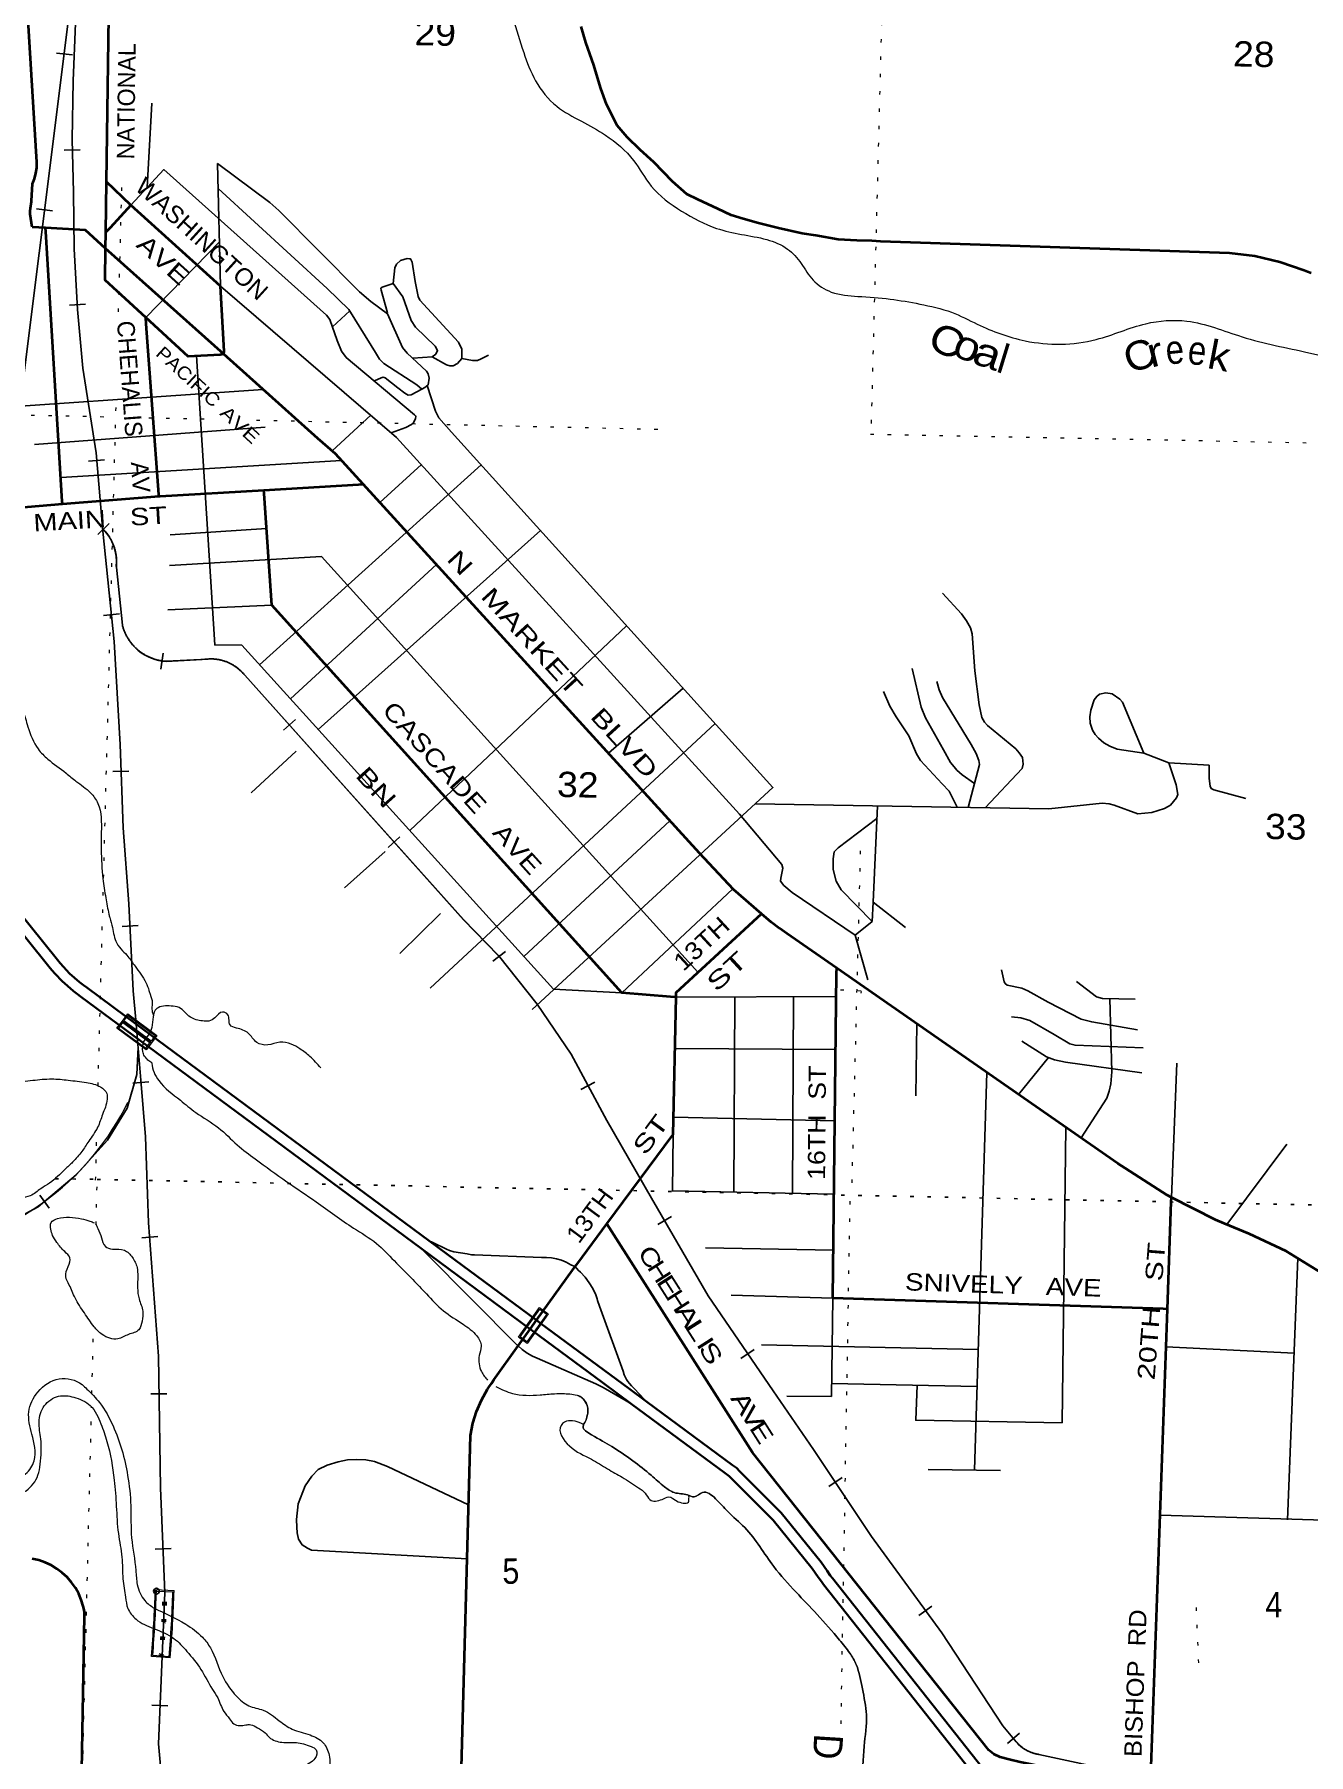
# Model space of a CAD drawing. Header units: feet. Extents: x -518066 to -250644, y -364975 to -177792.
# Drawn here: x -496958 to -488120, y -310586 to -298662 of the extents above; entities that cross this region are included whole.
import ezdxf
from ezdxf.enums import TextEntityAlignment as Align

# ---------------------------------------------------------------- set-up
doc = ezdxf.new("R2010")
doc.units = ezdxf.units.FT
doc.header["$LTSCALE"] = 80
doc.header["$PDMODE"] = 32
doc.header["$PDSIZE"] = 40
doc.linetypes.add('DOTTED', pattern=[1.5, 0.3, -1.2])
doc.linetypes.add('LONG_DASHED', pattern=[7.5, 6, -1.5])
for name, color, linetype, lineweight in [('18', 7, 'Continuous', 35), ('19', 7, 'Continuous', 25), ('26', 7, 'Continuous', 40), ('29', 7, 'Continuous', 25), ('34', 7, 'Continuous', 25), ('39', 7, 'Continuous', 13), ('41', 7, 'Continuous', 13), ('55', 7, 'Continuous', 13), ('6', 7, 'DOTTED', 25), ('63', 7, 'Continuous', 25), ('7', 7, 'DOTTED', 13)]:
    doc.layers.add(name, color=color, linetype=linetype, lineweight=lineweight)
doc.layers.add('27', color=7, linetype='Continuous')

msp = doc.modelspace()

# ---------------------------------------------------------------- linework, layer by layer
at = {"layer": '18'}
msp.add_line((-493518.25, -307636.04), (-494277.01, -307075.17), dxfattribs=at)
for points in [[(-494277.01, -307075.17), (-496167.8, -305677.46), (-496637.35, -305330.36), (-496658.87, -305314.45), (-496687.35, -305292.9), (-496688.39, -305292.11), (-496765.88, -305224.31), (-496813.46, -305172.96), (-496836.4, -305148.2), (-496856.74, -305122.96), (-497441.27, -304397.73), (-497687.38, -304092.38), (-497707.07, -304067.96), (-497731.05, -304042.38), (-497809.99, -303958.22), (-497909.62, -303827.66), (-497995.05, -303687.39), (-498065.36, -303538.97), (-498110.98, -303409), (-498119.15, -303385.74), (-498123.51, -303359), (-498158.22, -303146.19)], [(-494220.16, -307023.64), (-496323.45, -305468.88), (-496593.78, -305269.06), (-496616.12, -305252.55), (-496643.78, -305231.26), (-496713.41, -305170.33), (-496754.87, -305125.59), (-496778.53, -305100.05), (-496798.26, -305075.59), (-497539.89, -304155.95), (-497631.98, -304041.75), (-497652.83, -304015.9), (-497675.61, -303991.75), (-497746.95, -303916.13), (-497842.52, -303792.38), (-497924.63, -303659.32), (-497992.39, -303518.41), (-498035.91, -303396.73), (-498045.43, -303371.73)], [(-493474.69, -307574.7), (-494094.42, -307116.59), (-494220.16, -307023.64)], [(-492818.44, -308153.28), (-493018.38, -308005.49), (-493502.21, -307647.9), (-493525.49, -307630.69)], [(-492708.86, -308140.74), (-492837.86, -308045.39), (-493442.07, -307598.81), (-493474.69, -307574.7)], [(-487117.98, -314927.17), (-491483.92, -309405.72), (-491499.62, -309385.86), (-491520.91, -309355.72), (-491562.53, -309296.8), (-491834.73, -308960.02), (-492115.69, -308678.54), (-492137.99, -308656.2), (-492165.64, -308635.76), (-492818.44, -308153.28)], [(-487060.58, -314878.47), (-491421.92, -309363.06), (-491437.48, -309343.38), (-491458.9, -309313.06), (-491501.59, -309252.61), (-491778.74, -308909.7), (-492065.27, -308622.65), (-492088.93, -308598.94), (-492115.22, -308579.51), (-492708.86, -308140.74)]]:
    msp.add_lwpolyline(points, dxfattribs=at)
at = {"layer": '19'}
for points in [[(-493206.53, -307203.37), (-493231.53, -307193.54), (-493236.87, -307189.88), (-493268.22, -307172.92), (-493301.17, -307159.34), (-493335.36, -307149.26), (-493370.41, -307142.82), (-493405.95, -307140.08), (-493441.57, -307141.07), (-493905.48, -307121.61), (-493925.28, -307120.78), (-493955.48, -307115.64), (-494049.59, -307099.65), (-494079.3, -307091.87), (-494099.59, -307083.08), (-494194.59, -307036.25), (-494220.16, -307023.64)], [(-493601.99, -307752.89), (-493606.31, -307749.03), (-494242.08, -307110.27), (-494277.01, -307075.17)], [(-492708.86, -308140.74), (-492727.58, -308121.2), (-492795.51, -308050.29), (-492815.38, -308029.95), (-492830.43, -308014.14), (-492841.57, -308000.29), (-492841.76, -308000.06), (-492851.57, -307984.88), (-492855.62, -307976.87), (-492866.02, -307952.2), (-492875.15, -307926.87), (-493037.33, -307476.61), (-493051.35, -307437.71), (-493054.87, -307426.61), (-493064.54, -307398.58), (-493084.6, -307355.64), (-493109.03, -307315.03), (-493137.58, -307277.19), (-493169.92, -307242.55), (-493186.25, -307228.37), (-493206.53, -307203.37)], [(-492818.44, -308153.28), (-492852.96, -308133.38), (-493013.19, -308041.04), (-493021.25, -308035.84), (-493063.19, -308015.75), (-493469.69, -307838.43), (-493503.52, -307823.23), (-493540.31, -307802.13), (-493574.7, -307777.31), (-493601.99, -307752.89)]]:
    msp.add_lwpolyline(points, dxfattribs=at)
at = {"layer": '26'}
for p, q in [((-496461.95, -300033.43), (-496457.16, -299683.47)), ((-496287.48, -299845.15), (-496457.16, -299683.47)), ((-496880.51, -300003.46), (-496973.13, -299998.11)), ((-496463.48, -300145.16), (-496461.95, -300033.43)), ((-495643.25, -300879.09), (-496463.48, -300145.16)), ((-496763.29, -301916.79), (-496092.74, -301863.57)), ((-493601.99, -307752.89), (-493518.25, -307636.04)), ((-493518.25, -307636.04), (-493474.69, -307574.7))]:
    msp.add_line(p, q, dxfattribs=at)
for points in [[(-496973.13, -299998.11), (-496986.03, -299908.83), (-496986.93, -299885.92), (-496985.58, -299865.44), (-496978.26, -299820.17), (-496977.97, -299815.44), (-496970.64, -299697.85), (-496957.03, -299661.84), (-496947.21, -299624.46), (-496941.35, -299586.25), (-496939.52, -299547.65), (-497078.22, -297273.64), (-497080.67, -297257.63), (-497083.56, -297220.15), (-497082.52, -297182.57), (-497077.55, -297145.31), (-497068.72, -297108.77), (-497056.12, -297073.36), (-497039.88, -297039.45), (-497035.56, -297032.43), (-497021, -297008.75)], [(-496457.16, -299683.47), (-496436.98, -298206.58), (-496260.27, -297593.05)], [(-488103.41, -300317.29), (-488128.58, -300306.71), (-488150.41, -300297.53), (-488318.64, -300239.79), (-488491.98, -300199.94), (-488668.53, -300178.44), (-491090.4, -300096.63), (-491150.53, -300093.34), (-491252.8, -300091.16), (-491383.02, -300082.35), (-491536.95, -300054.93), (-491632.96, -300040.81), (-491796.76, -300005.14), (-491936.48, -299969.98), (-492042.19, -299939.56), (-492123.93, -299913.69), (-492217.37, -299871.46), (-492356.49, -299806.14), (-492431.96, -299768.33), (-492532.53, -299681.7), (-492662.24, -299548.18), (-492756.79, -299461.68), (-492847.29, -299373.26), (-492915.89, -299293.35), (-492989.14, -299144.94), (-493029.1, -299037.48), (-493046.04, -298982.81), (-493077.98, -298875.52), (-493132.97, -298717.45), (-493164.83, -298606.13)], [(-495643.25, -300879.09), (-495640.55, -300857.71), (-495666.87, -300407.51), (-496287.48, -299845.15), (-496432.49, -300001.64), (-496461.95, -300033.43)], [(-496763.29, -301916.79), (-496764.32, -301900.01), (-496878.98, -300028.51), (-496880.51, -300003.46)], [(-496463.48, -300145.16), (-496603.97, -300019.45), (-496880.51, -300003.46)], [(-496184.53, -300623.77), (-496466.48, -300364.34), (-496463.48, -300145.16)], [(-496092.74, -301863.57), (-496093.6, -301851.93), (-496181.34, -300666.92), (-496184.53, -300623.77)], [(-495643.25, -300879.09), (-495669.36, -300883.81), (-495891.35, -300893.54), (-496184.53, -300623.77)], [(-494677.71, -301779.59), (-494869.77, -301569.03), (-494992, -301461.83), (-495643.25, -300879.09)], [(-495366.33, -301820.39), (-494709.48, -301781.47), (-494677.71, -301779.59)], [(-491914.45, -304757.53), (-492109.52, -304588.61), (-492345.71, -304336.3), (-494677.71, -301779.59)], [(-496092.74, -301863.57), (-496085.46, -301862.99), (-495366.33, -301820.39)], [(-492506.4, -305335.36), (-492545.35, -305332.37), (-492882.91, -305306.45), (-495310.25, -302617.7), (-495364.6, -301844.96), (-495366.33, -301820.39)], [(-497862.97, -302070.77), (-497837.97, -302064.55), (-497626.14, -302013.05), (-497438.97, -301981.33), (-497054.77, -301942.44), (-497029.77, -301937.95), (-497004.77, -301935.97), (-496763.29, -301916.79)], [(-492506.4, -305335.36), (-492505.67, -305302.41), (-491941.92, -304782.84), (-491914.45, -304757.53)], [(-491392.96, -305134.41), (-491739.83, -304893.69), (-491787.56, -304860.57), (-491789.83, -304858.86), (-491848.26, -304814.85), (-491914.45, -304757.53)], [(-489099.09, -307497.16), (-489128.48, -307496.2), (-491419.03, -307421.51), (-491393.36, -305170.09), (-491392.96, -305134.41)], [(-489071.71, -306723.94), (-489101.85, -306708.71), (-489393.43, -306520.8), (-489418.63, -306504.56), (-489443.43, -306487.35), (-491392.96, -305134.41)], [(-492986.81, -306907.01), (-492527.58, -306287.57), (-492506.4, -305335.36)], [(-489099.09, -307497.16), (-489072.79, -306754.33), (-489071.71, -306723.94)], [(-487808.64, -307413.98), (-488034.42, -307242.96), (-488276.83, -307096.49), (-488533.23, -306976.15), (-488706.31, -306904.07), (-488765.68, -306878.52), (-489071.71, -306723.94)], [(-493206.53, -307203.37), (-493188, -307178.37), (-492986.81, -306907.01)], [(-489217.35, -310820.38), (-489243.04, -310815.17), (-490121.16, -310637.13), (-490196.87, -310619.13), (-490258.61, -310603.5), (-490302.15, -310582.31), (-490337.52, -310555.3), (-491978.05, -308491.47), (-492970.95, -306931.92), (-492986.81, -306907.01)], [(-493474.69, -307574.7), (-493224.39, -307228.37), (-493206.53, -307203.37)], [(-489217.35, -310820.38), (-489217.35, -310760.47), (-489212.88, -310717.87), (-489212.26, -310692.87), (-489211.37, -310667.87), (-489099.09, -307497.16)], [(-494030.32, -311955.91), (-493933.9, -308373.65), (-493917.1, -308289.36), (-493891.58, -308207.29), (-493857.62, -308128.33), (-493815.6, -308053.36), (-493805.04, -308037.69), (-493788.29, -308012.85), (-493770.26, -307987.69), (-493601.99, -307752.89)], [(-496637.58, -311228.61), (-496611.1, -309622.94), (-496610.66, -309595.85), (-496615.33, -309572.94), (-496618.49, -309557.48), (-496632.11, -309513.12), (-496650.29, -309470.43), (-496672.84, -309429.87), (-496699.5, -309391.89), (-496729.98, -309356.9), (-496763.96, -309325.3), (-496801.05, -309297.42), (-496840.85, -309273.56), (-496882.93, -309254), (-496926.83, -309238.95), (-496972.05, -309228.56)]]:
    msp.add_lwpolyline(points, dxfattribs=at)
at = {"layer": '29'}
for p, q in [((-496143.72, -299139.26), (-496174.28, -299722.55)), ((-496184.53, -300623.77), (-495674.06, -300098.54)), ((-494890.96, -300688.66), (-494769.94, -300578.12)), ((-494624.84, -301301.45), (-494892.46, -301549.13)), ((-496956.65, -301503.54), (-495357.23, -301384.22)), ((-496774.5, -301733.89), (-494827.71, -301615.14)), ((-493859.78, -301645.8), (-495395.15, -303031.47)), ((-494273.58, -301644.12), (-494562.31, -301906.11)), ((-496016.67, -302129.71), (-495347.53, -302087.68)), ((-494988.54, -303480.26), (-493447.49, -302101.05)), ((-495181.46, -303267.33), (-494169.39, -302336.89)), ((-496033.14, -302650.54), (-495310.25, -302617.7)), ((-492850.46, -302760.3), (-494354.58, -304180)), ((-492976.9, -303644.28), (-492458.47, -303193.13)), ((-494212.61, -305273.91), (-492236.13, -303438.64)), ((-495453.65, -303918.01), (-495141.64, -303630.13)), ((-493563.73, -305052.89), (-492550.03, -304112.29)), ((-494524.97, -304325.95), (-494805.84, -304577.19)), ((-492882.91, -305306.45), (-492113.38, -304585.27)), ((-494423.57, -305032.13), (-494139.82, -304756.19)), ((-491141.05, -304677.35), (-490915.21, -304853.55)), ((-491264.3, -304905.6), (-491176.38, -305214.24)), ((-492506.4, -305335.36), (-491395.19, -305330.89)), ((-492098.65, -305333.72), (-492107.15, -306687.09)), ((-491700.68, -306695.16), (-491692.37, -305332.09)), ((-490838.13, -305519.45), (-490844.9, -306018.35)), ((-491399.38, -305698.37), (-492514.3, -305690.65)), ((-490131.46, -306009.87), (-489923.28, -305753.77)), ((-489033.13, -305792.36), (-489071.71, -306723.94)), ((-490351.26, -305857.33), (-490437.25, -308613.82)), ((-492524.93, -306168.24), (-491405.01, -306192.05)), ((-488270.56, -306355.13), (-488688.35, -306911.55)), ((-491415.24, -307088.81), (-492302.31, -307073.04)), ((-488195.92, -307145.38), (-488265.81, -308958.49)), ((-491914.71, -307744.43), (-490411.2, -307778.53)), ((-489108.38, -307759.39), (-488221.28, -307803.31)), ((-490419.15, -308033.6), (-491428.25, -308013.35)), ((-490757.87, -308608.64), (-490257.42, -308616.72)), ((-489149.67, -308925.48), (-486277.22, -309015.83))]:
    msp.add_line(p, q, dxfattribs=at)
for points in [[(-496287.48, -299845.15), (-496059.85, -299598.62), (-494932.24, -300607.38), (-494909.23, -300638.51), (-494856.53, -300783.19), (-494827.28, -300857.87), (-494794.05, -300900.55), (-494320.9, -301298.29), (-494311.21, -301307.68), (-494313.42, -301327.62), (-494329.7, -301356.48), (-494342.22, -301365.29), (-494382.16, -301386), (-494482.77, -301422.97)], [(-495666.87, -300407.51), (-495686.65, -299557.23), (-495324.11, -299826.66), (-495261.39, -299882.94), (-494703.78, -300445.31), (-494623.51, -300512.22), (-494507.64, -300598.46), (-494404.23, -300831.28), (-494373.18, -300871.48), (-494238.71, -300995.73), (-494227.04, -301015.19), (-494220.4, -301043.99), (-494225.98, -301090.37), (-494249.19, -301110.47), (-494270.43, -301119.99), (-494306.09, -301091.41), (-494534.91, -300942.07), (-494563.96, -300913.39), (-494592.5, -300866.74), (-494621.29, -300817.99), (-494775.54, -300569.08), (-494927.73, -300422.49), (-495682.63, -299730.09)], [(-494468.74, -300387.85), (-494457.39, -300279.56), (-494446.92, -300255.44), (-494417.52, -300228.6), (-494373.22, -300215.3), (-494356.29, -300216.33), (-494348.86, -300217.52), (-494337.79, -300239.68), (-494316.38, -300373.62), (-494295.7, -300478.98), (-494284.12, -300504.68), (-494015.75, -300795.4), (-493992.26, -300844.58), (-493993.25, -300908.25), (-494023.27, -300942.07), (-494052.02, -300959.8), (-494076.43, -300959.8), (-494098.58, -300953.15), (-494199.34, -300897.71)], [(-495666.87, -300407.51), (-494445.17, -301455.59), (-492067.86, -304067.63), (-491774.24, -304414.94), (-491766.3, -304440.73), (-491781.55, -304511.35), (-491781.81, -304531.58), (-491759.66, -304560.38), (-491700.81, -304610.83), (-491264.3, -304905.6)], [(-494509.56, -300592.41), (-494552.63, -300434.66), (-494554.85, -300421.37), (-494545.17, -300413.06), (-494468.74, -300387.85), (-494401.93, -300481.14), (-494344.43, -300645.16), (-494314.68, -300691.26), (-494178.31, -300822.42), (-494160.71, -300853.95), (-494173.88, -300877.81), (-494199.34, -300897.71), (-494333.36, -300906.62)], [(-495833.15, -300890.99), (-495706.06, -302893.73), (-495517.88, -302896.01), (-493357.73, -305280.26), (-492882.91, -305306.45)], [(-493993.25, -300908.25), (-493917.93, -300922.04), (-493883.73, -300922.13), (-493859.37, -300911.05), (-493808.72, -300884.35)], [(-494599.79, -301063.85), (-494552.63, -301041.78), (-494539.34, -301037.35), (-494523.84, -301041.78), (-494437.46, -301112.68), (-494388.73, -301148.14), (-494364.36, -301161.43), (-494344.43, -301159.21), (-494270.43, -301119.99)], [(-498140.76, -301272.22), (-497728.79, -301285.51), (-495370.53, -301123.12)], [(-494232.76, -301096.25), (-494176.41, -301273.91), (-494151.74, -301318.75), (-494064.26, -301420.01), (-491835.08, -303881.48), (-493505.81, -305421.19)], [(-496021.1, -302342.42), (-494966.94, -302281.52), (-492357, -305161.73)], [(-490362.9, -304021.98), (-490107.35, -303749.42), (-490100.94, -303719.58), (-490105.14, -303674.08), (-490127.29, -303640.85), (-490151.57, -303614.43), (-490347.61, -303453.24), (-490368.71, -303428.14), (-490386.43, -303397.12), (-490405.73, -303309.81), (-490434.58, -303074.26), (-490452.88, -302816.59), (-490464.58, -302776.37), (-490492.75, -302725.74), (-490527.33, -302679.12), (-490659.52, -302534.78)], [(-490868.83, -303056.93), (-490807.26, -303326.21), (-490777.37, -303399.78), (-490652.22, -303620.42), (-490603.49, -303709.54), (-490577.75, -303739.93), (-490559.19, -303762.71), (-490523.75, -303793.74), (-490437.35, -303853.91)], [(-491069.23, -303217.33), (-491024.32, -303317.35), (-490981.48, -303391.28), (-490893.19, -303525.03), (-490840.48, -303649.71), (-490811.4, -303694.88), (-490661.44, -303857.52), (-490614.04, -303906.34), (-490556.68, -304018.75)], [(-490480.2, -304020.02), (-490403.31, -303721.94), (-490406.36, -303694.03), (-490426.3, -303647.5), (-490461.51, -303584.54), (-490659.32, -303258.49), (-490683.22, -303204.35), (-490697.86, -303147.45)], [(-488809.59, -303727.2), (-489089.69, -303711.74), (-489262.96, -303643.3)], [(-491958.67, -303995.38), (-489922.93, -304029.31), (-489551.42, -303990.94), (-489503.98, -303994.18), (-489469.47, -304004.24), (-489305.57, -304064.06), (-489208.12, -304055.2), (-489120, -304026.99), (-489077.44, -304004.24), (-489057.5, -303979.86), (-489035.35, -303953.28), (-489026.6, -303931.62), (-489037.68, -303863.14), (-489089.69, -303711.74)], [(-488556.42, -303957.43), (-488777.87, -303898.46), (-488796.15, -303889.02), (-488802.79, -303873.51), (-488808.84, -303819.68), (-488809.59, -303727.2)], [(-491264.3, -304905.6), (-491146.89, -304810.53), (-491141.08, -304677.93), (-491110.91, -304009.51)], [(-491114.81, -304095.96), (-491382.25, -304301.09), (-491409.71, -304327.73), (-491418.57, -304376.48), (-491418.33, -304451.42), (-491396.42, -304531.58), (-491362.15, -304590.81), (-491146.89, -304810.53)], [(-490250.43, -305147.07), (-490231.4, -305229.54), (-490224.75, -305240.62), (-490209.81, -305252.1), (-490107.98, -305273.43), (-490067.5, -305291.58), (-489927.09, -305370.11), (-489698.42, -305487.47), (-489624.52, -305506.51), (-489307, -305562.58)], [(-489728.91, -305225.76), (-489592.2, -305331.96), (-489549.21, -305344.76), (-489322.13, -305349.3)], [(-489697.49, -306311.03), (-489519.63, -306034.42), (-489502.7, -305987.33), (-489491.62, -305936.36), (-489485.12, -305851.91), (-489499.17, -305345.76)], [(-489268.62, -305685.67), (-489739.69, -305668.26), (-489776.84, -305659.4), (-489884.07, -305593.77), (-490052.95, -305497.24), (-490116.22, -305477.7), (-490180.75, -305471.57)], [(-490108.94, -305639.29), (-489938.22, -305747.91), (-489881.44, -305770.18), (-489806.58, -305785.69), (-489277, -305860.46)], [(-491416.35, -306700.8), (-492532.66, -306678.64), (-492527.58, -306287.57)], [(-489804.62, -306236.69), (-489830.49, -308285.08), (-490845.36, -308267.84), (-490835.97, -308025.24)], [(-491739.73, -308101.17), (-491429.65, -308103.38), (-491419.03, -307421.51), (-492125.12, -307400.99)], [(-493956.91, -309228.37), (-495036.26, -309167.87), (-495063.18, -309154.77), (-495099.43, -309132.59), (-495125.2, -309092.73), (-495134.86, -309048.01), (-495136.27, -309008.53), (-495138.49, -308955.35), (-495128.02, -308847.13), (-495078.68, -308722.7), (-495034.39, -308656.23), (-494988.65, -308609.6), (-494928.07, -308578.68), (-494850.55, -308556.52), (-494786.32, -308543.22), (-494721.41, -308540.47), (-494657.86, -308543.22), (-494598.05, -308554.3), (-494507.83, -308589.29), (-493946.85, -308854.62)]]:
    msp.add_lwpolyline(points, dxfattribs=at)
msp.add_lwpolyline([(-489262.96, -303643.3), (-489411.89, -303290.77), (-489430.09, -303269.37), (-489482.76, -303233.16), (-489527.06, -303226.51), (-489569.79, -303235.51), (-489589.08, -303250.88), (-489606.8, -303275.26), (-489631.34, -303345.33), (-489637.8, -303392.69), (-489635.59, -303437.01), (-489620.08, -303483.54), (-489601.6, -303514.56), (-489578, -303541.15), (-489540.35, -303572.17), (-489498.27, -303596.54), (-489448.81, -303616.92)], close=True, dxfattribs=at)
at = {"layer": '34', "lineweight": 13}
for p, q in [((-497388.52, -303879.71), (-496690.95, -298329.74)), ((-496390.45, -302345.86), (-496348.24, -302756.54)), ((-496044.37, -303008.4), (-495751.15, -302992.52)), ((-495987.9, -309449.58), (-496118.81, -309444.54)), ((-496111.17, -309452.84), (-495996.78, -309457.24)), ((-496023, -309907.36), (-496137.1, -309898.09)), ((-496015.07, -309916.04), (-496145.64, -309905.43))]:
    msp.add_line(p, q, dxfattribs=at)
at = {"layer": '34'}
for p, q in [((-496693.86, -298804.53), (-496804.02, -298790.68)), ((-496750.08, -299463.49), (-496639.29, -299460.86)), ((-496832.37, -299885.52), (-496942.53, -299871.67)), ((-496714.62, -300538.8), (-496603.96, -300532.6)), ((-496582.19, -301619.53), (-496471.77, -301609.95)), ((-496518.53, -302129.46), (-496437.96, -302053.07)), ((-496477.21, -302689.6), (-496366.97, -302678.22)), ((-496081.22, -303061.08), (-496065.12, -302951.24)), ((-495229.99, -303485.02), (-495147.28, -303410.96)), ((-496412.48, -303771.69), (-496301.73, -303767.77)), ((-494504.98, -304298.67), (-494422.27, -304224.61)), ((-496348.9, -304844.77), (-496238.21, -304839.29)), ((-493777.15, -305086.78), (-493690.2, -305017.75)), ((-496274.14, -305931.42), (-496163.65, -305922.93)), ((-493168.77, -305976.14), (-493071.02, -305923.53)), ((-492634.58, -306912.27), (-492538.57, -306856.56)), ((-496213.01, -307003.65), (-496102.5, -306995.33)), ((-492056.94, -307840.32), (-491965.34, -307777.59)), ((-496149.74, -308086.02), (-496038.93, -308084.35)), ((-491448.13, -308726.86), (-491355.79, -308665.24)), ((-496120.22, -309161.21), (-496009.5, -309156.74)), ((-490823, -309621.93), (-490733.22, -309556.62)), ((-496142.71, -310243.71), (-496031.98, -310248.27)), ((-490209.5, -310509.35), (-490124.18, -310438.32))]:
    msp.add_line(p, q, dxfattribs=at)
for points in [[(-496455.59, -297390.13), (-496525.66, -297683.91), (-496617.05, -298136.54), (-496669.07, -298527.59), (-496688.3, -298983.75), (-496694.48, -299389.91), (-496685.83, -299756.18), (-496681.71, -300148.49), (-496658.11, -300569.37), (-496622.15, -300974.39), (-496529.67, -301561.71), (-496482.47, -302105.86), (-496403.6, -302869.91), (-496361.81, -303582.89), (-496341.38, -304160.62), (-496301.88, -304688.46), (-496271.94, -305292.53), (-496254.48, -305493.59)], [(-497517.09, -304340.67), (-497459.22, -304170.01), (-497446.84, -304126.4), (-497435.03, -304082.94), (-497424.27, -304039.03), (-497414.26, -303995.06), (-497404.75, -303950.87), (-497396.19, -303906.78), (-497389.09, -303866.33), (-497388.52, -303870.86), (-496692.06, -298329.61)], [(-496479.53, -302090.96), (-496475.52, -302095.17), (-496471.63, -302099.47), (-496467.83, -302103.83), (-496464.03, -302108.27), (-496460.35, -302112.78), (-496456.79, -302117.31), (-496453.24, -302121.92), (-496449.8, -302126.62), (-496446.46, -302131.34), (-496443.18, -302136.16), (-496440.01, -302141.01), (-496436.89, -302145.9), (-496433.86, -302150.88), (-496430.95, -302155.89), (-496428.12, -302160.95), (-496425.35, -302166.05), (-496422.68, -302171.24), (-496420.11, -302176.42), (-496417.63, -302181.7), (-496415.24, -302186.97), (-496412.94, -302192.31), (-496410.74, -302197.68), (-496408.64, -302203.08), (-496406.62, -302208.52), (-496404.71, -302214.02), (-496402.87, -302219.54), (-496401.16, -302225.09), (-496399.5, -302230.65), (-496398, -302236.26), (-496396.56, -302241.89), (-496395.22, -302247.52), (-496393.98, -302253.18), (-496392.84, -302258.89), (-496391.81, -302264.63), (-496390.85, -302270.34), (-496390.02, -302276.1), (-496389.3, -302281.85), (-496388.65, -302287.63), (-496388.11, -302293.39), (-496387.69, -302299.21), (-496387.35, -302305), (-496387.14, -302310.79), (-496386.96, -302316.59), (-496386.96, -302322.43), (-496387.03, -302328.22), (-496387.2, -302334), (-496387.46, -302339.84), (-496387.86, -302345.6), (-496388.5, -302354.08), (-496347.15, -302756.35), (-496345.7, -302761.94), (-496344.12, -302767.51), (-496342.42, -302773.09), (-496340.66, -302778.67), (-496338.77, -302784.18), (-496336.8, -302789.64), (-496334.76, -302795.12), (-496332.58, -302800.52), (-496330.33, -302805.88), (-496327.97, -302811.24), (-496325.52, -302816.51), (-496323.02, -302821.77), (-496320.38, -302826.98), (-496317.67, -302832.12), (-496314.85, -302837.23), (-496311.98, -302842.28), (-496308.98, -302847.31), (-496305.93, -302852.26), (-496302.75, -302857.17), (-496299.53, -302862), (-496296.2, -302866.8), (-496292.8, -302871.52), (-496289.31, -302876.18), (-496285.76, -302880.78), (-496282.09, -302885.33), (-496278.37, -302889.83), (-496274.56, -302894.25), (-496270.68, -302898.59), (-496266.72, -302902.86), (-496262.68, -302907.08), (-496258.6, -302911.19), (-496254.43, -302915.28), (-496250.18, -302919.25), (-496245.84, -302923.19), (-496241.48, -302927.04), (-496237.02, -302930.79), (-496232.5, -302934.47), (-496227.92, -302938.1), (-496223.32, -302941.61), (-496218.57, -302945.06), (-496213.82, -302948.43), (-496209, -302951.69), (-496204.16, -302954.9), (-496199.2, -302958.01), (-496194.22, -302961.02), (-496189.2, -302963.96), (-496184.11, -302966.83), (-496178.96, -302969.56), (-496173.81, -302972.24), (-496168.57, -302974.8)], [(-496168.57, -302974.8), (-496163.28, -302977.32), (-496157.99, -302979.68), (-496152.62, -302981.97), (-496147.23, -302984.2), (-496141.8, -302986.32), (-496136.33, -302988.31), (-496130.81, -302990.25), (-496125.29, -302992.09), (-496119.71, -302993.8), (-496114.13, -302995.42), (-496108.5, -302996.94), (-496102.86, -302998.41), (-496097.19, -302999.72), (-496091.5, -303000.96), (-496085.77, -303002.09), (-496080.02, -303003.14), (-496074.28, -303004.07), (-496068.52, -303004.92), (-496062.75, -303005.65), (-496056.95, -303006.27), (-496051.15, -303006.8), (-496045.31, -303007.25), (-496044.38, -303007.3), (-495802.63, -302994.21), (-495747.93, -302991.08), (-495742.64, -302990.89), (-495737.37, -302990.79), (-495732.05, -302990.77), (-495726.76, -302990.86), (-495721.48, -302991.04), (-495716.18, -302991.28), (-495710.9, -302991.64), (-495705.64, -302992.09), (-495700.35, -302992.63), (-495695.11, -302993.28), (-495689.88, -302993.97), (-495684.61, -302994.8), (-495679.42, -302995.72), (-495674.22, -302996.72), (-495669.05, -302997.79), (-495663.87, -302998.98), (-495658.74, -303000.23), (-495653.61, -303001.61), (-495648.54, -303003.05), (-495643.45, -303004.59), (-495638.43, -303006.21), (-495633.42, -303007.92), (-495628.45, -303009.71), (-495623.49, -303011.6), (-495618.57, -303013.57), (-495613.7, -303015.63), (-495608.85, -303017.77), (-495604.05, -303020.02), (-495599.29, -303022.32), (-495594.58, -303024.69), (-495589.89, -303027.16), (-495585.26, -303029.72), (-495580.65, -303032.38), (-495576.1, -303035.07), (-495571.61, -303037.88), (-495567.17, -303040.76), (-495562.77, -303043.7), (-495558.44, -303046.72), (-495554.14, -303049.85), (-495549.89, -303053.01), (-495545.73, -303056.27), (-495541.61, -303059.57), (-495537.52, -303062.98), (-495533.54, -303066.44), (-495529.61, -303069.96), (-495525.69, -303073.57), (-495521.91, -303077.25), (-495518.15, -303080.96), (-495514.47, -303084.76), (-495510.82, -303088.64), (-495507.28, -303092.55), (-495503.81, -303096.55), (-495500.4, -303100.58), (-495497.78, -303103.79), (-493981.25, -304797.53), (-493739.49, -305046.09), (-493471.4, -305383.76), (-493235.61, -305730.81), (-492988.09, -306190.71), (-492677.98, -306728.32), (-492284.46, -307406.49), (-491834.35, -308063.72), (-491553.68, -308469.99), (-491150.63, -309073.94), (-490664.62, -309742.04), (-490240.33, -310386.67), (-490148.34, -310497.18), (-490145.33, -310500.63), (-490142.24, -310503.98), (-490139.1, -310507.3), (-490135.91, -310510.6), (-490132.64, -310513.8), (-490129.34, -310516.94), (-490125.98, -310520.06), (-490122.56, -310523.09)], [(-496254.02, -305495.43), (-496218.22, -305911.19), (-496188.04, -306304.08), (-496165.96, -306899.94), (-496096.35, -307824.69), (-496082.65, -308736.18), (-496053.21, -309464.97), (-496096.41, -310511.96), (-496043.99, -311094.28), (-495988.68, -311533.85), (-495866.29, -312029.18), (-495773.62, -312407.31), (-495764.61, -312457.73), (-495604.99, -312895.47), (-495327.07, -313536.95), (-495037.99, -314220.88), (-494761.7, -314743.64), (-494539.3, -315152.61), (-494447.93, -315288.77)], [(-490122.56, -310523.09), (-490119.1, -310526.06), (-490115.56, -310528.98), (-490112, -310531.83), (-490108.39, -310534.64), (-490104.71, -310537.37), (-490101, -310540.02), (-490097.23, -310542.61), (-490093.43, -310545.15), (-490089.56, -310547.62), (-490085.68, -310550.02), (-490081.73, -310552.35), (-490077.77, -310554.61), (-490073.76, -310556.81), (-490069.7, -310558.92), (-490065.62, -310560.96), (-490061.51, -310562.94), (-490057.34, -310564.85), (-490053.14, -310566.7), (-490048.91, -310568.45), (-490044.68, -310570.15), (-490040.39, -310571.73), (-490036.07, -310573.28), (-490031.76, -310574.74), (-490027.4, -310576.14), (-490023.02, -310577.44), (-490018.6, -310578.67), (-490014.2, -310579.84), (-490009.74, -310580.9), (-490005.26, -310581.89), (-490000.79, -310582.84), (-489996.32, -310583.68), (-489991.78, -310584.43), (-489990.26, -310584.68), (-487072.08, -311210.11)]]:
    msp.add_lwpolyline(points, dxfattribs=at)
at = {"layer": '34', "lineweight": 13}
for points in [[(-496670.16, -298527.49), (-496689.39, -298983.71), (-496695.59, -299389.91), (-496686.93, -299756.19), (-496682.81, -300148.52), (-496659.21, -300569.44), (-496623.24, -300974.52), (-496530.77, -301561.84), (-496483.57, -302105.96), (-496404.7, -302869.99), (-496362.91, -303582.94), (-496342.48, -304160.67), (-496302.97, -304688.52), (-496273.03, -305292.61), (-496219.31, -305911.27), (-496189.13, -306304.14), (-496167.05, -306900), (-496097.45, -307824.73), (-496083.74, -308736.2), (-496054.32, -309464.96), (-496097.52, -310511.98), (-496045.08, -311094.39)], [(-495498.62, -303104.5), (-493982.05, -304798.28), (-493740.31, -305046.81), (-493472.29, -305384.42), (-493236.55, -305731.38), (-492989.05, -306191.24), (-492678.93, -306728.87), (-492285.39, -307407.07), (-491835.25, -308064.34), (-491554.59, -308470.6), (-491151.53, -309074.57), (-490665.52, -309742.66), (-490241.22, -310387.32), (-490149.18, -310497.89)]]:
    msp.add_lwpolyline(points, dxfattribs=at)
for centre, radius, start, end in [((-496719.67, -302321.24), 331.62, 355.18055, 43.80065), ((-496023.53, -302674.02), 335.02, 194.25856, 266.43434), ((-495733.97, -303294.08), 302.22, 38.85204, 93.63744), ((-497996.78, -305231.35), 1882.14, 281.70378, 333.78183), ((-504167.87, -309206.97), 8052.45, 355.02936, 358.30634), ((-504167.87, -309206.97), 8060.45, 355.08129, 358.25205), ((-504167.87, -309206.96), 8174.92, 355.08507, 358.24561), ((-504167.87, -309206.96), 8182.92, 355.02931, 358.30629), ((-489950.19, -310325.74), 263.12, 220.86485, 261.19577)]:
    msp.add_arc(centre, radius, start, end, dxfattribs=at)
at = {"layer": '34', "linetype": 'DOTTED', "lineweight": 100}
msp.add_arc((-504167.87, -309206.97), 8119.92, 355.02934, 358.30631, dxfattribs=at)
at = {"layer": '34'}
msp.add_point((-496111.17, -309452.84), dxfattribs=at)
at = {"layer": '39'}
for points in [[(-493811.76, -297860.98), (-493834.72, -298000.46), (-493792.96, -298118.03), (-493711.09, -298236.44), (-493695.15, -298341.39), (-493639.13, -298547.75), (-493563.71, -298786.73), (-493481.42, -298983.6), (-493334.51, -299159.72), (-493164.07, -299263.93), (-492997.49, -299360.01), (-492802.41, -299535.15), (-492679.61, -299712.77), (-492468.45, -299886.23), (-492226.1, -300006.05), (-492054.41, -300047.93), (-491878.59, -300083.86), (-491733.46, -300149.31), (-491639.2, -300249.89), (-491557.25, -300364.28), (-491430.53, -300447.44), (-491246.56, -300477.51), (-491022.25, -300496.37), (-490816.3, -300530.93), (-490596.78, -300587.92), (-490417.87, -300670.17), (-490085.17, -300785.9), (-489593.46, -300776.26), (-489248.18, -300666.95), (-488964.94, -300648.86), (-488581.95, -300757.6), (-488118.73, -300868.06), (-487867.12, -300925.73), (-487754.18, -300949.23)], [(-497201.21, -302862.6), (-497171.5, -302891.89), (-497128.89, -302967.23), (-497114.14, -303031.91), (-497078.27, -303143.3), (-497076.83, -303171.49), (-497070.35, -303248.07), (-497038.25, -303347.31), (-497002.43, -303460.72), (-496931.31, -303615.1), (-496864.51, -303684.92), (-496738.08, -303782.15), (-496668.99, -303837.93), (-496568.3, -303918.52), (-496517.62, -303992.01), (-496493.56, -304191.66), (-496493.99, -304312.34), (-496482, -304513.74), (-496462.62, -304646.91), (-496440.84, -304760.02), (-496435.3, -304784.27), (-496416.63, -304853.06), (-496386.69, -304960.3), (-496345.64, -305013.48), (-496308.35, -305054.5), (-496259.52, -305119.91), (-496183.58, -305234.16), (-496162.62, -305288.92), (-496155.13, -305315.23), (-496140.26, -305373.87), (-496140.34, -305377.9), (-496141.39, -305430.17), (-496130.25, -305465.02)], [(-494971.76, -305825.18), (-495046.42, -305747.15), (-495115.55, -305693.38), (-495177.1, -305661.9), (-495255.07, -305648.17), (-495337.69, -305666.52), (-495415.57, -305648.78), (-495474.47, -305585.17), (-495555.99, -305549.24), (-495599.71, -305528.2), (-495616.34, -305457.44), (-495652.06, -305438.58), (-495705.01, -305477.68), (-495747.62, -305500.91), (-495791.73, -305499.97), (-495875.47, -305474.05), (-495954.37, -305408), (-496008.32, -305396.8), (-496062.5, -305397.65), (-496108.99, -305414.77), (-496143.71, -305544.78), (-496199.88, -305642.86)], [(-496142.82, -305791.55), (-496169.89, -305771.89), (-496192.95, -305745.03), (-496206.09, -305712.37), (-496198.83, -305641.02)], [(-496142.82, -305791.55), (-496142.72, -305794.22), (-496094.99, -305913.92), (-495945.26, -306049.85), (-495838.64, -306134.59), (-495680.29, -306240.55), (-495550.29, -306359.98), (-495425.87, -306457.17), (-495206.37, -306614.71), (-495002.55, -306753.81), (-494743.42, -306936.34), (-494585.07, -307042.29), (-494463.11, -307161.55), (-494333.36, -307293.05), (-494239.06, -307391.61), (-494121.05, -307508.77), (-493984.52, -307602.19), (-493889.85, -307682.65), (-493859.22, -307755.72), (-493872.55, -307819.8), (-493856.74, -307930.76), (-493814.31, -307991.28)], [(-497201.44, -306264.5), (-497208.15, -306199.99), (-497208.05, -306095.4), (-497206.95, -306041.11), (-497205.13, -305950.63), (-497118.38, -305926.33), (-496967.61, -305911.44), (-496837.03, -305902.15), (-496722.84, -305910.61), (-496596.8, -305927.37), (-496499.1, -305957.61), (-496455.88, -306002.78), (-496452.68, -306043.08), (-496484.91, -306149), (-496518.79, -306236.78), (-496580.93, -306334.03), (-496628.51, -306405.43), (-496692.18, -306478.49), (-496745.37, -306529.66), (-496851.59, -306623.95), (-496912.56, -306662.88), (-496985.76, -306711.61), (-497052.38, -306732.32), (-497127.35, -306768.94), (-497187.88, -306785.75), (-497251.48, -306756.24), (-497299.46, -306648.61), (-497333.84, -306563.4), (-497368.53, -306492.26), (-497379.66, -306447.78), (-497381.26, -306427.63), (-497334.98, -306420.57), (-497288.08, -306383.34), (-497231.54, -306364.44), (-497205.22, -306352.92), (-497194.71, -306329.01), (-497195.82, -306284.74), (-497193.54, -306270.7)], [(-496534.3, -306906.26), (-496516.9, -306938.82), (-496492.14, -307003.71), (-496465.23, -307062.62), (-496415.46, -307081.78), (-496333.38, -307089.56), (-496278.2, -307139), (-496245.53, -307210.1), (-496240.74, -307270.55), (-496231.87, -307427.64), (-496205.49, -307512.68), (-496210.89, -307580.95), (-496232.16, -307640.83), (-496305.04, -307673.48), (-496377.87, -307704.12), (-496487.6, -307673.62), (-496542.68, -307620.15), (-496610.97, -307524.16), (-496675.07, -307420.21), (-496715.4, -307330.85), (-496740.29, -307271.99), (-496722.82, -307201.96), (-496711.58, -307141.86), (-496746.82, -307098.87), (-496801.72, -307035.35), (-496830.82, -306986.45), (-496844.01, -306943.93), (-496841.06, -306897.73), (-496796.38, -306870.52), (-496713.92, -306860.21), (-496631.91, -306872), (-496572.04, -306887.36), (-496542.2, -306900.07)], [(-497757.3, -307051.56), (-497767.38, -307114.13), (-497816.43, -307214.9), (-497901.5, -307255.34), (-498034.54, -307286.7), (-498161.27, -307304.11), (-498276.06, -307325.82), (-498353.19, -307370.43), (-498399.7, -307488.12), (-498350.95, -307557.55), (-498277.21, -307581.24), (-498141.45, -307614.3), (-498005.82, -307653.39), (-497878.71, -307716.44), (-497831.31, -307753.65), (-497783.24, -307857.25), (-497801.4, -307961.46), (-497823.6, -308067.59), (-497844.49, -308207.95), (-497844.91, -308328.63), (-497851.76, -308469.28), (-497820.92, -308630.85), (-497714.1, -308705.53), (-497542.17, -308735.34), (-497354.37, -308773.53), (-497198.52, -308805), (-497014.99, -308756.61), (-496932.59, -308649.75), (-496917.01, -308573.65), (-496913.44, -308396.71), (-496925.13, -308279.8), (-496888.76, -308167.94), (-496789.13, -308101.67), (-496684.94, -308107.91), (-496569.77, -308166.68), (-496496.08, -308292.96), (-496454.4, -308414.53), (-496403.65, -308683.13), (-496389.25, -308864.46), (-496375.02, -309053.84), (-496350.23, -309217.3), (-496343.26, -309368.29), (-496325.75, -309495.38), (-496309.25, -309572.17), (-496252.6, -309647.8), (-496130.79, -309712.11)], [(-497713.75, -307196.97), (-497795.99, -307295.79), (-497938.07, -307377.26), (-498047, -307407.11), (-498137.4, -307413.25), (-498209.75, -307419.74), (-498233.98, -307427.28), (-498233.27, -307491.66), (-498106.3, -307562.75), (-497926.48, -307598.75), (-497791.38, -307663.98), (-497726.67, -307737.78), (-497677.45, -307883.64), (-497708.49, -308029.82), (-497745.46, -308171.84), (-497766.06, -308298.12), (-497767.1, -308448.96), (-497719.4, -308570.66), (-497628.33, -308630.92), (-497477.35, -308704.53), (-497182.25, -308694.72), (-497018.66, -308639.87), (-496958.63, -308548.63), (-496974.99, -308365.24), (-496995.93, -308209.91), (-496932.98, -308072.47), (-496784.69, -307981.08), (-496627, -308020.64), (-496593.52, -308051.53), (-496505.15, -308145.93), (-496412.1, -308306.82), (-496351.26, -308473.05), (-496310.72, -308650.91), (-496288.87, -308860.56), (-496283.35, -309083.95), (-496253.81, -309309.86), (-496243.72, -309406.62), (-496191.81, -309518.35), (-496126.48, -309571.71)], [(-493758.18, -308034.87), (-493641.13, -308082.19), (-493450.75, -308092.28), (-493350.29, -308084.36), (-493282.06, -308083.81), (-493182.09, -308100.01), (-493150.41, -308120.8), (-493123.23, -308165.63), (-493117.95, -308201.95), (-493122.65, -308236.04), (-493135.45, -308273.99), (-493152.23, -308309.84), (-493093.24, -308369.42), (-492952.45, -308450.88), (-492807.98, -308548.49), (-492679.63, -308649.79), (-492586.97, -308730.2), (-492519.56, -308769.85), (-492427.6, -308785.89), (-492381.73, -308798.94), (-492322.93, -308768.01), (-492233.54, -308812.15), (-492149.06, -308900.45), (-492030.94, -309011.58), (-491829.77, -309281.37), (-491674.89, -309459.67), (-491529.54, -309613.61), (-491372.66, -309791.96), (-491302.26, -309881.96), (-491257.73, -309961.35), (-491214.99, -310129.21), (-491186.55, -310310.84), (-491202.98, -310527.72), (-491216.36, -310792.94), (-491215.12, -310929.74), (-491163.58, -311059.57), (-491027.82, -311191.2), (-490859.03, -311375.82), (-490661.68, -311536.91), (-490457.82, -311674.01), (-490292.76, -311844.47), (-490197.69, -311904.83), (-489923.13, -312017.28), (-489772.45, -312006.42), (-489611.86, -312100.36), (-489526.35, -312236.94), (-489423.12, -312390), (-489301.17, -312509.26), (-489210.35, -312581.6), (-489177.61, -312648.67), (-489122.96, -312724.25), (-489067.01, -312834.06), (-489017.96, -312987.97), (-489050.24, -313095.9), (-489093.07, -313229.75)], [(-489081.98, -312801.49), (-489122.96, -312724.25), (-489177.61, -312648.67), (-489210.35, -312581.6), (-489301.17, -312509.26), (-489423.12, -312390), (-489526.35, -312236.94), (-489611.86, -312100.36), (-489772.45, -312006.42), (-489923.13, -312017.28), (-490197.69, -311904.83), (-490292.76, -311844.47), (-490457.82, -311674.01), (-490661.68, -311536.91), (-490859.03, -311375.82), (-491027.82, -311191.2), (-491163.58, -311059.57), (-491215.12, -310929.74), (-491216.36, -310792.94), (-491202.98, -310527.72), (-491186.55, -310310.84), (-491214.99, -310129.21), (-491257.73, -309961.35), (-491302.26, -309881.96), (-491372.66, -309791.96), (-491529.54, -309613.61), (-491674.89, -309459.67), (-491829.77, -309281.37), (-492030.94, -309011.58), (-492149.06, -308900.45), (-492233.54, -308812.15), (-492322.93, -308768.01), (-492381.73, -308798.94), (-492427.6, -308785.89), (-492519.56, -308769.85), (-492586.97, -308730.2), (-492679.63, -308649.79), (-492807.98, -308548.49), (-492952.45, -308450.88), (-493093.24, -308369.42), (-493152.23, -308309.84), (-493135.45, -308273.99), (-493122.65, -308236.04), (-493117.95, -308201.95), (-493123.23, -308165.63), (-493150.41, -308120.8), (-493182.09, -308100.01), (-493188.42, -308098.99)], [(-493150.26, -308296.67), (-493225.69, -308272.07), (-493280.04, -308280.97), (-493304.58, -308304.58), (-493247.27, -308446.6), (-493092.65, -308538.4), (-492981.65, -308605.13), (-492880.52, -308663.6), (-492767.65, -308736.41), (-492722.25, -308773.58), (-492689.06, -308818.54), (-492602.75, -308816.35), (-492558.27, -308799.2), (-492492.75, -308832.78), (-492418.43, -308828.33), (-492418.02, -308808.22), (-492417.73, -308794.15), (-492421.41, -308787.59)], [(-496126.48, -309571.71), (-495908.22, -309681.28), (-495791.7, -309772.26), (-495737.01, -309845.83), (-495650.76, -310044.79), (-495557.19, -310179.53), (-495470.3, -310247.76), (-495370.6, -310278.03), (-495259.73, -310350.8), (-495168.62, -310409.06), (-495045.08, -310449.9), (-494953.89, -310504.14), (-494913.49, -310589.48), (-494919.85, -310706), (-494989.53, -310778.95), (-495150.47, -310801.66), (-495273.85, -310851.33), (-495339.97, -310946.47), (-495339.87, -311041.01), (-495206.45, -311090.11), (-495042.64, -311123.77), (-494946.29, -311220.36), (-494898.51, -311338.03), (-494919.39, -311478.39), (-495032.37, -311608.73), (-495164.41, -311690.41), (-495335.54, -311720.95), (-495482.78, -311760.05), (-495574.47, -311830.51), (-495651.95, -311991.79), (-495655.16, -312150.62), (-495601.73, -312286.51), (-495507.77, -312501.72), (-495390.43, -312651.05), (-495206.34, -312773.64), (-495022.83, -312825.82), (-494811.3, -312880.6), (-494683.5, -312909.47), (-494578.43, -312972.06), (-494460.36, -313085.2), (-494299.88, -313185.15), (-494191.52, -313183.44), (-493948.82, -313184.59), (-493825.67, -313245.54), (-493688.11, -313387.25), (-493488.39, -313530.29), (-493387.55, -313602.84), (-493263.78, -313732.18), (-493100.03, -313868.42), (-492960.91, -314032.3), (-492901.8, -314184.41), (-492896.41, -314315.26), (-492903.6, -314471.99), (-492879.62, -314675.64), (-492900.43, -314811.97), (-492964.3, -314895.09), (-493074.28, -314977.23), (-493129.52, -315030.35), (-493134.68, -315086.56)], [(-496130.79, -309712.11), (-495990.47, -309780.09), (-495900.01, -309870.53), (-495802.22, -309995.3), (-495722.77, -310133.76), (-495685.85, -310192.89), (-495643.6, -310286.3), (-495604.51, -310337.43), (-495575.12, -310372.24), (-495533.25, -310385.21), (-495491.03, -310380.06), (-495456.89, -310378.78), (-495409.17, -310399.91), (-495357.73, -310435.2), (-495328.25, -310466), (-495240.68, -310500.04), (-495140.42, -310502.18), (-495038.68, -310530.5), (-495003.03, -310553.38), (-495012.27, -310613.53), (-495049.01, -310644.93), (-495146.52, -310705.2), (-495276.12, -310764.79), (-495385.05, -310794.66), (-495492.23, -310937.2), (-495467.17, -311086.58), (-495439, -311181.71), (-495385.51, -311215.03), (-495304.78, -311190.6), (-495218.54, -311192.44), (-495144.11, -311181.96), (-495080.43, -311207.44), (-495019.61, -311275.12), (-495005.36, -311363.92), (-495031.16, -311449.86), (-495062.05, -311489.43), (-495165.7, -311555.61), (-495259.32, -311622.01), (-495360.39, -311660.08), (-495479.14, -311679.68), (-495573.88, -311701.8), (-495675.96, -311790.14), (-495748.5, -311905.26), (-495780.81, -312015.19), (-495775.91, -312170.17), (-495731.08, -312334.05), (-495659.2, -312450.22), (-495573.81, -312592.84)]]:
    msp.add_spline(points, degree=3, dxfattribs=at)
at = {"layer": '55'}
for p, q in [((-496309.97, -305450.57), (-496108.56, -305600.22)), ((-496183.38, -305700.93), (-496384.79, -305551.29)), ((-496347.22, -305500.72), (-496146.28, -305651))]:
    msp.add_line(p, q, dxfattribs=at)
for points in [[(-496384.79, -305551.29), (-496347.22, -305500.72), (-496309.97, -305450.57)], [(-496108.56, -305600.22), (-496146.28, -305651), (-496183.38, -305700.93)]]:
    msp.add_lwpolyline(points, dxfattribs=at)
for points in [[(-496308.31, -305461.77), (-496119.75, -305601.87), (-496147.91, -305639.78), (-496336.03, -305499.09)], [(-496157.46, -305652.62), (-496345.58, -305511.93), (-496373.59, -305549.63), (-496185.03, -305689.73)], [(-493454.55, -307487.55), (-493393.31, -307531.34), (-493539.25, -307735.45), (-493600.48, -307691.66)], [(-493452.69, -307498.7), (-493404.46, -307533.19), (-493541.1, -307724.29), (-493589.32, -307689.8)]]:
    msp.add_lwpolyline(points, close=True, dxfattribs=at)
at = {"layer": '6'}
msp.add_line((-496813.69, -306593.64), (-496521.97, -306598.31), dxfattribs=at)
msp.add_lwpolyline([(-496521.97, -306598.31), (-482234.29, -306898.98), (-480660.47, -306948.71)], dxfattribs=at)
at = {"layer": '63'}
msp.add_line((-496854.81, -306797.68), (-496920.64, -306708.28), dxfattribs=at)
at = {"layer": '63', "linetype": 'LONG_DASHED'}
msp.add_lwpolyline([(-497614.98, -307074.36), (-497225.31, -306946.36), (-496931.39, -306789.16), (-496667.87, -306566.05), (-496449.97, -306327.72), (-496313.14, -306104.6), (-496247.26, -305871.35), (-496237.28, -305682.15)], dxfattribs=at)
at = {"layer": '7'}
for p, q in [((-491021.17, -296175.55), (-491155.47, -301427.24)), ((-496373.76, -300585.96), (-496348.48, -299630.61)), ((-501299.19, -301202.57), (-496398.72, -301313.29)), ((-496515.68, -305950.17), (-496390.79, -301229.84)), ((-496163.88, -301318.6), (-495703.51, -301329)), ((-495417.23, -301335.47), (-492631.98, -301398.4)), ((-491229.45, -304320.32), (-491289.7, -306676.57)), ((-491223.55, -305293.53), (-491387.9, -305286.01)), ((-491223.83, -305307.61), (-491221.59, -305295.59)), ((-496533, -306605.05), (-496523.46, -306244.68)), ((-496529.76, -306913.86), (-496521.97, -306598.31)), ((-491362.95, -310372.91), (-491299, -306715.05)), ((-496558.7, -308086.85), (-496547.04, -307614.29)), ((-496652.8, -311900.2), (-496560.91, -308176.6)), ((-488900.26, -309566.21), (-488882.11, -310000.65))]:
    msp.add_line(p, q, dxfattribs=at)
msp.add_lwpolyline([(-472478.08, -301791.8), (-475264.27, -301744.39), (-480552.61, -301643.29), (-485856.95, -301540.01), (-491158.18, -301434.23)], dxfattribs=at)

# ---------------------------------------------------------------- texts
at = {"layer": '27'}
for s, rotation, p in [('NATIONAL', 89.217, (-496265.64, -299528.53)), ('CHEHALIS', 274.234, (-496384.99, -300651.1)), ('AV', 274.234, (-496288.87, -301627.26))]:
    msp.add_text(s, height=120.4, rotation=rotation, dxfattribs=at).set_placement(p)
for s, height, rotation, width, p in [('WASHINGTON', 120.4, 317.819, 1.05, (-496267.8, -299732.13)), ('AVE', 120.4, 317.819, 1.3, (-496258.16, -300129.06)), ('PACIFIC', 90.33, 317.382, 1.15, (-496122.33, -300882.11)), ('AVE', 90.33, 317.382, 1.3, (-495678.09, -301294.31)), ('MAIN   ST', 120.4, 3.391, 1.25, (-496960.92, -302107.41)), ('N   MARKET   BLVD', 120.4, 312.369, 1.4, (-494104.45, -302303.83)), ('CASCADE   AVE', 120.4, 312.075, 1.25, (-494551.99, -303352.76)), ('13TH', 120.4, 42.665, 1.15, (-492456.68, -305161.71)), ('ST', 120.4, 42.665, 1.5, (-492227.15, -305305.06)), ('16TH  ST', 120.4, 89.497, 1.15, (-491473.77, -306602.39)), ('ST', 120.4, 53.448, 1.4, (-492720.42, -306439.04)), ('13TH', 120.4, 53.448, 1.05, (-493180.7, -307050.56)), ('20TH   ST', 120.4, 85.512, 1.3, (-489188.61, -307992.53)), ('SNIVELY   AVE', 120.4, 358.132, 1.2, (-490920.89, -307367.46)), ('BISHOP  RD', 120.4, 87.972, 1.1, (-489279.43, -310604.31))]:
    msp.add_text(s, height=height, rotation=rotation, dxfattribs=dict(at, width=width)).set_placement(p)
for s, width, p in [('C', 1.3, (-492737.22, -307168.69)), ('H', 1.25, (-492672.79, -307269.9)), ('E', 1.4, (-492608.34, -307371.15)), ('H', 1.25, (-492543.89, -307472.35)), ('A', 1.45, (-492479.45, -307573.59)), ('L', 1.6, (-492415, -307674.81)), ('I', 1.4, (-492354.04, -307766.98)), ('S', 1.4, (-492315.64, -307834.09)), ('A', 1.45, (-492092.77, -308180.94)), ('V', 1.45, (-492028.32, -308282.17)), ('E', 1.4, (-491963.88, -308383.41))]:
    msp.add_text(s, height=120, rotation=302.483, dxfattribs=dict(at, width=width)).set_placement(p, align=Align.CENTER)
at = {"layer": '34', "width": 1.4}
msp.add_text('BN', height=120.4, rotation=311.841, dxfattribs=at).set_placement((-494736.4, -303803.67))
at = {"layer": '41'}
for s, rotation, width, p in [('C', 335.331, 1.2, (-490776.16, -300827.81)), ('o', 338.677, 1.2, (-490602.88, -300882.96)), ('a', 341.644, 1.25, (-490464.61, -300937.51)), ('C', 19.512, 1.1, (-489360.93, -301016.16)), ('r', 14.084, 1.2, (-489213.72, -300972.9)), ('e', 5.888, 0.85, (-489102.27, -300951.36)), ('e', 353.268, 0.85, (-488965.91, -300944.11)), ('k', 349.047, 1.1, (-488831.24, -300972.88)), ('D', 266.354, 0.9, (-491547.97, -310438.16))]:
    msp.add_text(s, height=200.7, rotation=rotation, dxfattribs=dict(at, width=width)).set_placement(p)
msp.add_text('l', height=200.7, rotation=342.971, dxfattribs=at).set_placement((-490294.45, -300997.83))
at = {"layer": '7'}
for s, height, rotation, width, p in [('29', 175.7, 358.78, 1.1, (-494322.69, -298735.95)), ('28', 175.7, 358.778, 1.1, (-488645.98, -298883.08)), ('32', 175.6, 358.78, 1.1, (-493334.05, -303947.27)), ('33', 175.6, 358.778, 1.1, (-488423.31, -304238.47)), ('5', 175.6, 0.551, 0.9, (-493710.92, -309402.3)), ('4', 175.6, 0.549, 0.9, (-488419.2, -309635.09))]:
    msp.add_text(s, height=height, rotation=rotation, dxfattribs=dict(at, width=width)).set_placement(p)

doc.saveas('drawing.dxf')
